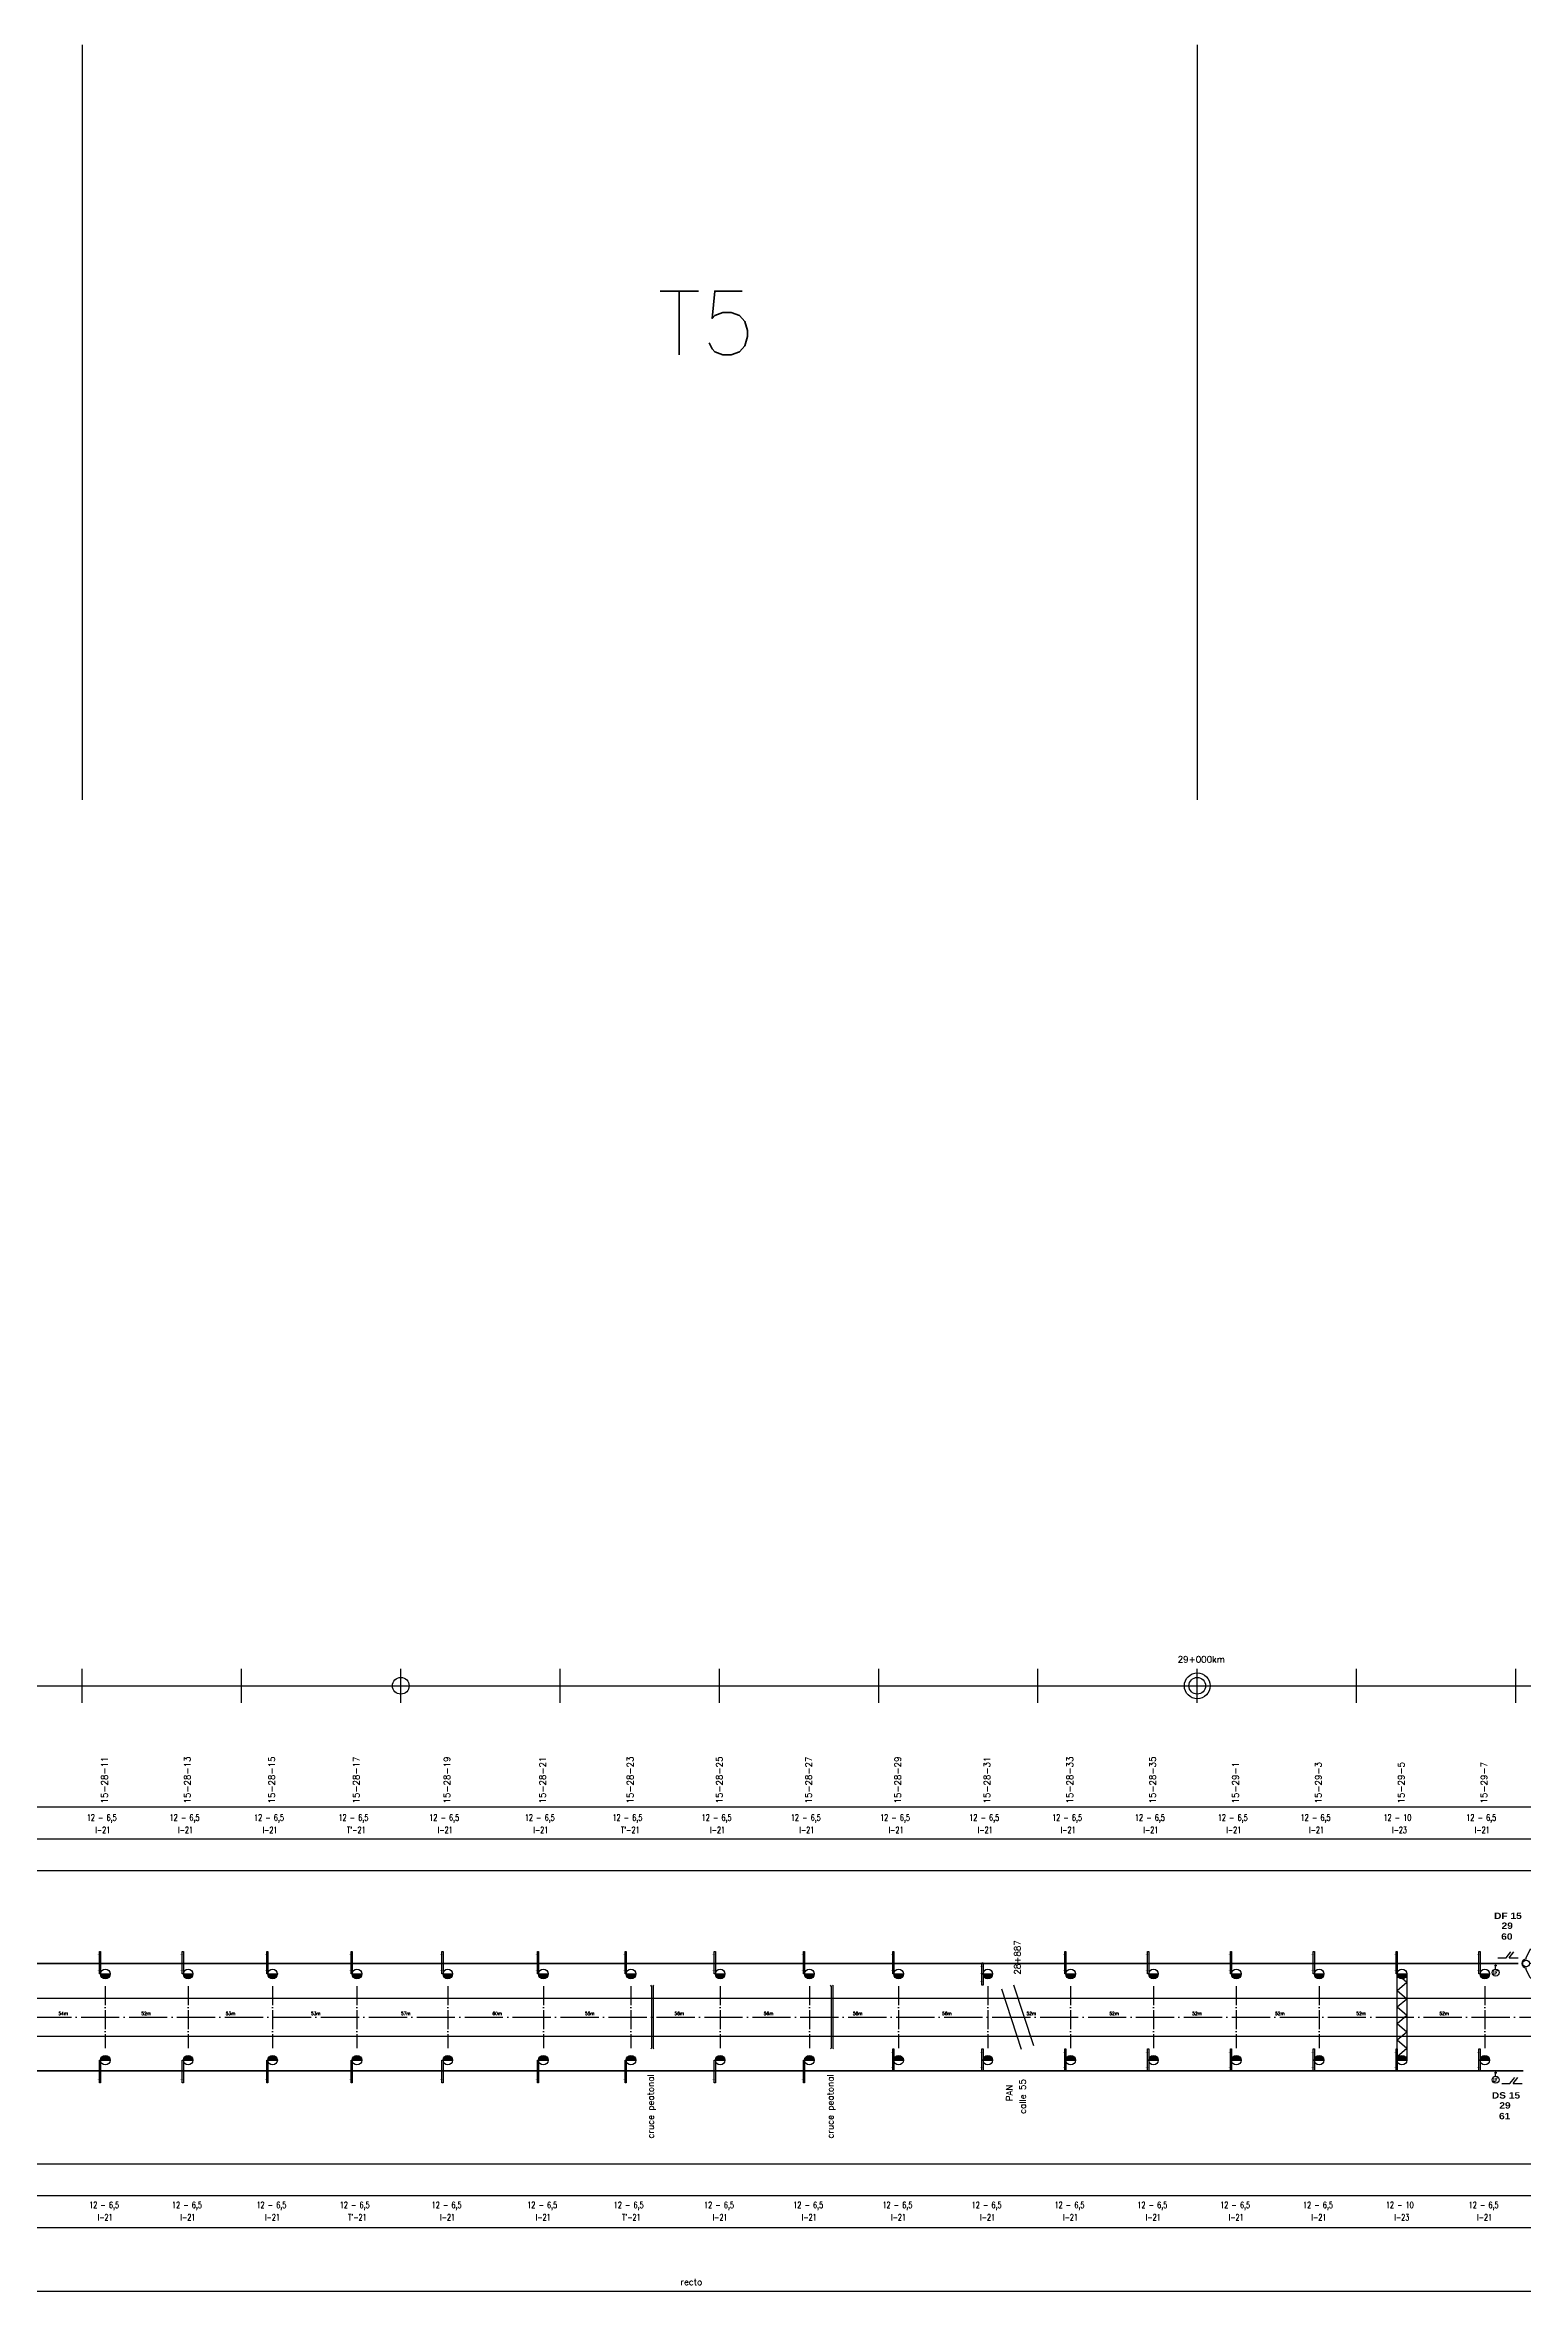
# Model space of a CAD drawing. Header units: millimetres. Extents: x 63 to 27368, y 135 to 1565.
# Drawn here: x 2845 to 3773, y 155 to 1565 of the extents above; entities that cross this region are included whole.
import ezdxf

# ---------------------------------------------------------------- set-up
doc = ezdxf.new("R2010")
doc.units = ezdxf.units.MM
doc.linetypes.add('ACAD_ISO04W100', pattern=[30, 24, -3, 0, -3])
for name, color, linetype in [('CARTELES', 7, 'Continuous'), ('catenaria via ascendente', 7, 'Continuous'), ('Cruceta Fe', 42, 'Continuous'), ('Descargadores', 30, 'Continuous'), ('Eje de entrevías', 254, 'Continuous'), ('ESQUEMA', 7, 'Continuous'), ('LDF', 5, 'Continuous'), ('LDS', 1, 'Continuous'), ('longitud vano', 7, 'Continuous'), ('Nº de poste', 6, 'Continuous'), ('progresivas', 4, 'Continuous'), ('retención LDF-LDS', 6, 'Continuous'), ('Seccionamiento', 20, 'Continuous'), ('TEXTOS', 3, 'Continuous')]:
    doc.layers.add(name, color=color, linetype=linetype)
doc.styles.add('ROMANS', font='romans.shx', dxfattribs={"width": 0.7})
doc.styles.add('STYLE1', font='romans.shx')
doc.styles.add('TEXTO_SELLO', font='')
doc.styles.get('TEXTO_SELLO').set_extended_font_data('Arial Black', bold=True)

# ---------------------------------------------------------------- blocks, each defined once
blk = doc.blocks.new('Retención LDF')
at = {"color": 5}
blk.add_circle((0, 0), 0.128, dxfattribs=at)
at = {"layer": 'retención LDF-LDS', "color": 5}
for p, q in [((-0.5, 9), (-3, 3.8)), ((-3, 2.8), (-3, 3.8)), ((1, 0), (-1, 0)), ((-0.5, 9), (0.5, 9)), ((0.5, 9), (3, 3.8)), ((3, 2.8), (3, 3.8)), ((-3, -3.8), (-3, -2.8)), ((-0.5, -9), (-3, -3.8)), ((-0.5, -9), (0.5, -9)), ((0.5, -9), (3, -3.8)), ((3, -3.8), (3, -2.8))]:
    blk.add_line(p, q, dxfattribs=at)
for centre in [(-3.1, 0), (3.1, 0)]:
    blk.add_circle(centre, 2.1, dxfattribs=at)
for centre, start, end in [((-3, 0), 90, 270), ((3, 0), 270, 90)]:
    blk.add_arc(centre, 2.79, start, end, dxfattribs=at)
blk = doc.blocks.new('Seccionador')
at = {"layer": 'Seccionamiento'}
for p, q in [((-5.1, 0), (0, 0)), ((0, 0), (3, 3.7)), ((1.9, 0), (4.9, 3.7)), ((1.9, 0), (7.7, 0))]:
    blk.add_line(p, q, dxfattribs=at)
blk = doc.blocks.new('Localizador falla')
at = {"color": 30}
blk.add_line((0, -2.2), (0, 0), dxfattribs=at)
at = {"layer": 'Descargadores', "color": 30}
for centre, radius in [((0, 0), 0.381), ((0, -4.4), 2.18)]:
    blk.add_circle(centre, radius, dxfattribs=at)
at = {"layer": 'ESQUEMA', "color": 7, "style": 'ROMANS', "width": 0.9}
blk.add_text('LF', height=2, dxfattribs=at).set_placement((-1.5, -5.4))
blk = doc.blocks.new('Cruceta Fe 1')
at = {"layer": 'Cruceta Fe', "const_width": 0.1}
for points in [[(-0.92, 2.45), (0, 2.45)], [(-0.92, -2.45), (0, -2.45)]]:
    blk.add_lwpolyline(points, dxfattribs=at)
at = {"layer": 'Cruceta Fe'}
blk.add_lwpolyline([(-0.35, 3.52), (0, 3.52), (0, -3.52), (-0.35, -3.52)], close=True, dxfattribs=at)
blk = doc.blocks.new('Cruceta Fe')
at = {"layer": 'Cruceta Fe', "const_width": 0.1}
for points in [[(-0.92, 2.45), (0, 2.45)], [(-0.92, 0), (0, 0)], [(-0.92, -2.45), (0, -2.45)]]:
    blk.add_lwpolyline(points, dxfattribs=at)
at = {"layer": 'Cruceta Fe'}
blk.add_lwpolyline([(-0.35, 3.52), (0, 3.52), (0, -3.52), (-0.35, -3.52)], close=True, dxfattribs=at)

msp = doc.modelspace()

# ---------------------------------------------------------------- hatches: boundary and pattern name
for points in [[(2885.7, 354.1), (2879.7, 354.1, 1)], [(2937.7, 354.1), (2931.7, 354.1, 1)], [(2990.7, 354.1), (2984.7, 354.1, 1)], [(3043.7, 354.1), (3037.7, 354.1, 1)], [(3100.7, 354.1), (3094.7, 354.1, 1)], [(3160.7, 354.1), (3154.7, 354.1, 1)], [(3215.7, 354.1), (3209.7, 354.1, 1)], [(3271.7, 354.1), (3265.7, 354.1, 1)], [(3327.7, 354.1), (3321.7, 354.1, 1)], [(3383.7, 354.1), (3377.7, 354.1, 1)], [(3439.7, 354.1), (3433.7, 354.1, 1)], [(3491.7, 354.1), (3485.7, 354.1, 1)], [(3543.7, 354.1), (3537.7, 354.1, 1)], [(3595.7, 354.1), (3589.7, 354.1, 1)], [(3647.7, 354.1), (3641.7, 354.1, 1)], [(3699.7, 354.1), (3693.7, 354.1, 1)], [(3751.7, 354.1), (3745.7, 354.1, 1)], [(2885.7, 300), (2879.7, 300, -1)], [(2937.7, 300), (2931.7, 300, -1)], [(2990.7, 300), (2984.7, 300, -1)], [(3043.7, 300), (3037.7, 300, -1)], [(3100.7, 300), (3094.7, 300, -1)], [(3160.7, 300), (3154.7, 300, -1)], [(3215.7, 300), (3209.7, 300, -1)], [(3271.7, 300), (3265.7, 300, -1)], [(3327.7, 300), (3321.7, 300, -1)], [(3383.7, 300), (3377.7, 300, -1)], [(3439.7, 300), (3433.7, 300, -1)], [(3491.7, 300), (3485.7, 300, -1)], [(3543.7, 300), (3537.7, 300, -1)], [(3595.7, 300), (3589.7, 300, -1)], [(3647.7, 300), (3641.7, 300, -1)], [(3699.7, 300), (3693.7, 300, -1)], [(3751.7, 300), (3745.7, 300, -1)]]:
    msp.add_hatch(color=256).paths.add_polyline_path(points)

# ---------------------------------------------------------------- linework, layer by layer
for p, q in [((2868.2, 1565.1), (2868.2, 1091.2)), ((3568.2, 1565.1), (3568.2, 1091.2)), ((2868.2, 524.4), (2868.2, 545.6)), ((2968.2, 524.4), (2968.2, 545.6)), ((3068.2, 524.4), (3068.2, 545.6)), ((3168.2, 524.4), (3168.2, 545.6)), ((3268.2, 524.4), (3268.2, 545.6)), ((3368.2, 524.4), (3368.2, 545.6)), ((3468.2, 524.4), (3468.2, 545.6)), ((3568.2, 524.4), (3568.2, 545.6)), ((3668.2, 524.4), (3668.2, 545.6)), ((3768.2, 524.4), (3768.2, 545.6)), ((68.2, 535), (27368.2, 535)), ((68.2, 459), (27368.2, 459)), ((68.2, 439), (27368.2, 439)), ((68.2, 419), (27368.2, 419)), ((2879.7, 354.1), (2885.7, 354.1)), ((2931.7, 354.1), (2937.7, 354.1)), ((2984.7, 354.1), (2990.7, 354.1)), ((3037.7, 354.1), (3043.7, 354.1)), ((3094.7, 354.1), (3100.7, 354.1)), ((3154.7, 354.1), (3160.7, 354.1)), ((3209.7, 354.1), (3215.7, 354.1)), ((3265.7, 354.1), (3271.7, 354.1)), ((3321.7, 354.1), (3327.7, 354.1)), ((3377.7, 354.1), (3383.7, 354.1)), ((3433.7, 354.1), (3439.7, 354.1)), ((3485.7, 354.1), (3491.7, 354.1)), ((3537.7, 354.1), (3543.7, 354.1)), ((3589.7, 354.1), (3595.7, 354.1)), ((3641.7, 354.1), (3647.7, 354.1)), ((3693.7, 354.1), (3699.7, 354.1)), ((3693.7, 300), (3693.7, 354.1)), ((3693.7, 354.1), (3699.7, 348.9)), ((3699.7, 354.1), (3699.7, 300)), ((3745.7, 354.1), (3751.7, 354.1)), ((3225.6, 346.5), (3225.1, 347)), ((3226.6, 346.5), (3227, 347)), ((3338.4, 346.5), (3337.9, 347)), ((3339.4, 346.5), (3339.8, 347)), ((3445.2, 344.8), (3457.7, 306.8)), ((3452.8, 347.3), (3465.3, 309.3)), ((3693.7, 343.8), (3699.7, 348.9)), ((3693.7, 343.8), (3699.7, 338.6)), ((3693.7, 333.4), (3699.7, 338.6)), ((3225.6, 327), (3226.6, 327)), ((3338.4, 327), (3339.4, 327)), ((3451, 327), (3459.5, 327)), ((3693.7, 333.4), (3699.7, 328.2)), ((3693.7, 323), (3699.7, 328.2)), ((3693.7, 323), (3699.7, 317.8)), ((3693.7, 312.7), (3699.7, 317.8)), ((3693.7, 312.7), (3699.7, 307.5)), ((2879.7, 300), (2885.7, 300)), ((2931.7, 300), (2937.7, 300)), ((2984.7, 300), (2990.7, 300)), ((3037.7, 300), (3043.7, 300)), ((3094.7, 300), (3100.7, 300)), ((3154.7, 300), (3160.7, 300)), ((3209.7, 300), (3215.7, 300)), ((3225.6, 307.6), (3225.1, 307.1)), ((3226.6, 307.6), (3227, 307.1)), ((3265.7, 300), (3271.7, 300)), ((3321.7, 300), (3327.7, 300)), ((3338.4, 307.6), (3337.9, 307.1)), ((3339.4, 307.6), (3339.8, 307.1)), ((3377.7, 300), (3383.7, 300)), ((3433.7, 300), (3439.7, 300)), ((3485.7, 300), (3491.7, 300)), ((3537.7, 300), (3543.7, 300)), ((3589.7, 300), (3595.7, 300)), ((3641.7, 300), (3647.7, 300)), ((3693.7, 302.3), (3699.7, 307.5)), ((3693.7, 302.3), (3694.3, 301.8)), ((3693.7, 300), (3699.7, 300)), ((3745.7, 300), (3751.7, 300)), ((68.2, 235), (27368.2, 235)), ((68.2, 215), (27368.2, 215)), ((68.2, 195), (27368.2, 195)), ((2079.2, 155), (5096.4, 155))]:
    msp.add_line(p, q)
at = {"linetype": 'ACAD_ISO04W100', "ltscale": 0.5}
for p, q in [((2882.7, 346.5), (2882.7, 307.6)), ((2934.7, 346.5), (2934.7, 307.6)), ((2987.7, 346.5), (2987.7, 307.6)), ((3040.7, 346.5), (3040.7, 307.6)), ((3097.7, 346.5), (3097.7, 307.6)), ((3157.7, 346.5), (3157.7, 307.6)), ((3212.7, 346.5), (3212.7, 307.6)), ((3268.7, 346.5), (3268.7, 307.6)), ((3324.7, 346.5), (3324.7, 307.6)), ((3380.7, 346.5), (3380.7, 307.6)), ((3436.7, 346.5), (3436.7, 307.6)), ((3488.7, 346.5), (3488.7, 307.6)), ((3540.7, 346.5), (3540.7, 307.6)), ((3592.7, 346.5), (3592.7, 307.6)), ((3644.7, 346.5), (3644.7, 307.6)), ((3748.7, 346.5), (3748.7, 307.6))]:
    msp.add_line(p, q, dxfattribs=at)
at = {"ltscale": 0.5}
for p, q in [((3225.6, 346.5), (3225.6, 307.6)), ((3226.6, 346.5), (3226.6, 307.6)), ((3338.4, 346.5), (3338.4, 307.6)), ((3339.4, 346.5), (3339.4, 307.6))]:
    msp.add_line(p, q, dxfattribs=at)
for centre, radius in [((3068.2, 535), 5.24), ((3568.2, 535), 8.09), ((3568.2, 535), 5.24), ((2882.7, 354.1), 3), ((2934.7, 354.1), 3), ((2987.7, 354.1), 3), ((3040.7, 354.1), 3), ((3097.7, 354.1), 3), ((3157.7, 354.1), 3), ((3212.7, 354.1), 3), ((3268.7, 354.1), 3), ((3324.7, 354.1), 3), ((3380.7, 354.1), 3), ((3436.7, 354.1), 3), ((3488.7, 354.1), 3), ((3540.7, 354.1), 3), ((3592.7, 354.1), 3), ((3644.7, 354.1), 3), ((3696.7, 354.1), 3), ((3748.7, 354.1), 3), ((2882.7, 300), 3), ((2934.7, 300), 3), ((2987.7, 300), 3), ((3040.7, 300), 3), ((3097.7, 300), 3), ((3157.7, 300), 3), ((3212.7, 300), 3), ((3268.7, 300), 3), ((3324.7, 300), 3), ((3380.7, 300), 3), ((3436.7, 300), 3), ((3488.7, 300), 3), ((3540.7, 300), 3), ((3592.7, 300), 3), ((3644.7, 300), 3), ((3696.7, 300), 3), ((3748.7, 300), 3)]:
    msp.add_circle(centre, radius)
at = {"layer": 'catenaria via ascendente'}
for p, q in [((68.2, 339), (27368.2, 339)), ((68.2, 315), (26873.7, 315))]:
    msp.add_line(p, q, dxfattribs=at)
at = {"layer": 'Eje de entrevías', "linetype": 'ACAD_ISO04W100'}
msp.add_line((68.2, 327), (27368.2, 327), dxfattribs=at)
at = {"layer": 'LDF', "lineweight": 50}
msp.add_line((2466, 360.7), (3769.7, 360.7), dxfattribs=at)
at = {"layer": 'LDS', "lineweight": 50}
msp.add_line((2463, 293.4), (3772.7, 293.4), dxfattribs=at)

# ---------------------------------------------------------------- block references
msp.add_blockref('Retención LDF', (3777.7, 360.7))
at = {"layer": 'Cruceta Fe', "xscale": 2, "yscale": 2, "zscale": 2}
for name, p in [('Cruceta Fe', (2879.7, 361.2)), ('Cruceta Fe', (2931.7, 361.2)), ('Cruceta Fe', (2984.7, 361.2)), ('Cruceta Fe', (3037.7, 361.2)), ('Cruceta Fe', (3094.7, 361.2)), ('Cruceta Fe', (3154.7, 361.2)), ('Cruceta Fe', (3209.7, 361.2)), ('Cruceta Fe', (3265.7, 361.2)), ('Cruceta Fe', (3321.7, 361.2)), ('Cruceta Fe', (3377.7, 361.2)), ('Cruceta Fe', (3485.7, 361.2)), ('Cruceta Fe', (3537.7, 361.2)), ('Cruceta Fe', (3589.7, 361.2)), ('Cruceta Fe', (3641.7, 361.2)), ('Cruceta Fe', (3693.7, 361.2)), ('Cruceta Fe', (3745.7, 361.2)), ('Cruceta Fe', (3433.7, 354.1)), ('Cruceta Fe 1', (2879.7, 292.9)), ('Cruceta Fe 1', (2931.7, 292.9)), ('Cruceta Fe 1', (2984.7, 292.9)), ('Cruceta Fe 1', (3037.7, 292.9)), ('Cruceta Fe 1', (3094.7, 292.9)), ('Cruceta Fe 1', (3154.7, 292.9)), ('Cruceta Fe 1', (3209.7, 292.9)), ('Cruceta Fe 1', (3265.7, 292.9)), ('Cruceta Fe 1', (3321.7, 292.9)), ('Cruceta Fe 1', (3377.7, 300.1)), ('Cruceta Fe 1', (3433.7, 300.1)), ('Cruceta Fe 1', (3485.7, 300.1)), ('Cruceta Fe 1', (3537.7, 300.1)), ('Cruceta Fe 1', (3589.7, 300.1)), ('Cruceta Fe 1', (3641.7, 300.1)), ('Cruceta Fe 1', (3693.7, 300.1)), ('Cruceta Fe 1', (3745.7, 300.1))]:
    msp.add_blockref(name, p, dxfattribs=at)
at = {"layer": 'Descargadores', "color": 30}
for p in [(3755.5, 359.4), (3755.5, 292.1)]:
    msp.add_blockref('Localizador falla', p, dxfattribs=at)
at = {"layer": 'Seccionamiento'}
for p in [(3762, 364.3), (3764.5, 285.4)]:
    msp.add_blockref('Seccionador', p, dxfattribs=at)

# ---------------------------------------------------------------- texts
at = {"color": 3, "linetype": 'Continuous', "style": 'STYLE1'}
msp.add_text('T5', height=40, dxfattribs=at).set_placement((3229.3, 1370.5))
at = {"layer": 'CARTELES', "linetype": 'Continuous', "style": 'TEXTO_SELLO'}
for s, p in [('DF 15', (3754.5, 388.6)), ('29', (3759.2, 382.4)), ('60', (3759, 375.6)), ('DS 15', (3753.1, 275.9)), ('29', (3757.8, 269.6)), ('61', (3757.6, 262.9))]:
    msp.add_text(s, height=4, dxfattribs=at).set_placement(p)
at = {"layer": 'longitud vano', "linetype": 'Continuous', "style": 'STYLE1'}
for s, p in [('54m', (2853.3, 328.3)), ('52m', (2905.3, 328.3)), ('53m', (2958.3, 328.3)), ('53m', (3011.8, 328.3)), ('57m', (3068.3, 328.3)), ('60m', (3125.7, 328.3)), ('55m', (3183.8, 328.3)), ('56m', (3240, 328.3)), ('56m', (3296, 328.3)), ('56m', (3352, 328.3)), ('56m', (3408, 328.3)), ('52m', (3461, 328.3)), ('52m', (3513, 328.3)), ('52m', (3565, 328.3)), ('52m', (3617, 328.3)), ('52m', (3668, 328.3)), ('52m', (3720.2, 328.3))]:
    msp.add_text(s, height=2, dxfattribs=at).set_placement(p)
at = {"layer": 'Nº de poste', "linetype": 'Continuous', "style": 'STYLE1'}
for s, p in [('15-28-11', (2884.2, 461.1)), ('15-28-13', (2936.2, 461.1)), ('15-28-15', (2989.2, 461.1)), ('15-28-17', (3042.2, 461.1)), ('15-28-19', (3099.2, 461.1)), ('15-28-21', (3159.2, 461.1)), ('15-28-23', (3214.2, 461.1)), ('15-28-25', (3270.2, 461.1)), ('15-28-27', (3326.2, 461.1)), ('15-28-29', (3382.2, 461.1)), ('15-28-31', (3438.2, 461.1)), ('15-28-33', (3490.2, 461.1)), ('15-28-35', (3542.2, 461.1)), ('15-29-1', (3594.2, 461.1)), ('15-29-3', (3646.2, 461.1)), ('15-29-5', (3698.2, 461.1)), ('15-29-7', (3750.2, 461.1))]:
    msp.add_text(s, height=4, rotation=90, dxfattribs=at).set_placement(p)
at = {"layer": 'progresivas', "linetype": 'Continuous', "style": 'STYLE1'}
msp.add_text('29+000km', height=4, dxfattribs=at).set_placement((3555.9, 549.6))
msp.add_text('28+887', height=4, rotation=90, dxfattribs=at).set_placement((3457.3, 353.7))
at = {"layer": 'TEXTOS', "linetype": 'Continuous', "style": 'STYLE1', "width": 0.7}
for s, p in [('12 - 6,5', (2871.1, 450.3)), ('12 - 6,5', (2923.1, 450.3)), ('12 - 6,5', (2976.1, 450.3)), ('12 - 6,5', (3029.1, 450.3)), ('12 - 6,5', (3086.1, 450.3)), ('12 - 6,5', (3146.1, 450.3)), ('12 - 6,5', (3201.1, 450.3)), ('12 - 6,5', (3257.1, 450.3)), ('12 - 6,5', (3313.1, 450.3)), ('12 - 6,5', (3369.1, 450.3)), ('12 - 6,5', (3425.1, 450.3)), ('12 - 6,5', (3477.1, 450.3)), ('12 - 6,5', (3529.1, 450.3)), ('12 - 6,5', (3581.1, 450.3)), ('12 - 6,5', (3633.1, 450.3)), ('12 - 10', (3685.1, 450.3)), ('12 - 6,5', (3737.1, 450.3)), ('I-21', (2876.4, 442.5)), ('I-21', (2928.4, 442.5)), ('I-21', (2981.4, 442.5)), ("T'-21", (3034.4, 442.5)), ('I-21', (3091.4, 442.5)), ('I-21', (3151.4, 442.5)), ("T'-21", (3206.4, 442.5)), ('I-21', (3262.4, 442.5)), ('I-21', (3318.4, 442.5)), ('I-21', (3374.4, 442.5)), ('I-21', (3430.4, 442.5)), ('I-21', (3482.4, 442.5)), ('I-21', (3534.4, 442.5)), ('I-21', (3586.4, 442.5)), ('I-21', (3638.4, 442.5)), ('I-23', (3690.4, 442.5)), ('I-21', (3742.4, 442.5)), ('12 - 6,5', (2872.6, 207.1)), ('I-21', (2877.9, 199.4)), ('12 - 6,5', (2924.6, 207.1)), ('I-21', (2929.9, 199.4)), ('12 - 6,5', (2977.6, 207.1)), ('I-21', (2982.9, 199.4)), ('12 - 6,5', (3029.9, 207.1)), ("T'-21", (3035.1, 199.4)), ('12 - 6,5', (3087.6, 207.1)), ('I-21', (3092.9, 199.4)), ('12 - 6,5', (3147.6, 207.1)), ('I-21', (3152.9, 199.4)), ('12 - 6,5', (3201.9, 207.1)), ("T'-21", (3207.1, 199.4)), ('12 - 6,5', (3258.6, 207.1)), ('I-21', (3263.9, 199.4)), ('12 - 6,5', (3314.6, 207.1)), ('I-21', (3319.9, 199.4)), ('12 - 6,5', (3370.6, 207.1)), ('I-21', (3375.9, 199.4)), ('12 - 6,5', (3426.6, 207.1)), ('I-21', (3431.9, 199.4)), ('12 - 6,5', (3478.6, 207.1)), ('I-21', (3483.9, 199.4)), ('12 - 6,5', (3530.6, 207.1)), ('I-21', (3535.9, 199.4)), ('12 - 6,5', (3582.6, 207.1)), ('I-21', (3587.9, 199.4)), ('12 - 6,5', (3634.6, 207.1)), ('I-21', (3639.9, 199.4)), ('12 - 10', (3686.6, 207.1)), ('I-23', (3691.9, 199.4)), ('12 - 6,5', (3738.6, 207.1)), ('I-21', (3743.9, 199.4))]:
    msp.add_text(s, height=4, dxfattribs=at).set_placement(p)
at = {"layer": 'TEXTOS', "linetype": 'Continuous', "style": 'STYLE1'}
for s, p in [('cruce peatonal', (3227, 250.8)), ('cruce peatonal', (3339.8, 250.8)), ('PAN', (3452.3, 274.2)), ('calle 55', (3460.5, 266.3))]:
    msp.add_text(s, height=4, rotation=90, dxfattribs=at).set_placement(p)
msp.add_text('recto', height=4, dxfattribs=at).set_placement((3243.7, 158.8))

doc.saveas('drawing.dxf')
